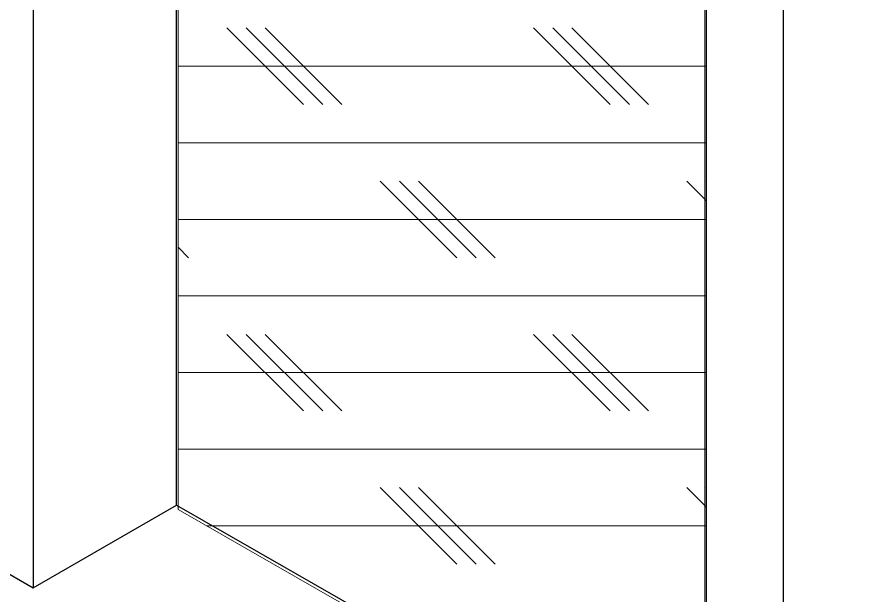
# Model space of a CAD drawing. Header units: inches. Extents: x -20.7 to 76.3, y -55.2 to 19.1.
# Drawn here: x -12.727 to -11.353, y -5.657 to -4.713 of the extents above; entities that cross this region are included whole.
import ezdxf

# ---------------------------------------------------------------- set-up
doc = ezdxf.new("R2010")
doc.units = ezdxf.units.IN
doc.header["$MEASUREMENT"] = 0
for name, color, linetype, lineweight in [('.ATI-HATCH', 7, 'Continuous', 0), ('G-ANNO-TTLB', 7, 'Continuous', 0), ('TYVEK', 7, 'Continuous', 0)]:
    doc.layers.add(name, color=color, linetype=linetype, lineweight=lineweight)

# ---------------------------------------------------------------- blocks, each defined once
blk = doc.blocks.new('Block_675')
at = {"layer": '.ATI-HATCH'}
blk.add_open_spline([(-11.6021, -4.6531), (-11.6021, -4.6531), (-12.4638, -4.1308), (-12.4638, -4.1308), (-12.4638, -4.1308), (-12.4638, -5.5174), (-12.4638, -5.5174), (-12.4638, -5.5174), (-11.6021, -6.0117), (-11.6021, -6.0117), (-11.6021, -6.0117), (-11.6021, -4.6531), (-11.6021, -4.6531)], degree=3, knots=[0, 0, 0, 0, 1, 1, 1, 2, 2, 2, 3, 3, 3, 4, 4, 4, 4], dxfattribs=at)
at = {"layer": '.ATI-HATCH', "color": 8, "lineweight": 0, "true_color": 0x808080}
for points in [[(-12.2593, -4.8562), (-12.2593, -4.8562), (-12.3844, -4.7312), (-12.3844, -4.7312)], [(-12.2281, -4.8562), (-12.2281, -4.8562), (-12.3531, -4.7312), (-12.3531, -4.7312)], [(-12.1968, -4.8562), (-12.1968, -4.8562), (-12.3219, -4.7312), (-12.3219, -4.7312)], [(-11.7592, -4.8562), (-11.7592, -4.8562), (-11.8842, -4.7312), (-11.8842, -4.7312)], [(-11.7279, -4.8562), (-11.7279, -4.8562), (-11.853, -4.7312), (-11.853, -4.7312)], [(-11.6967, -4.8562), (-11.6967, -4.8562), (-11.8217, -4.7312), (-11.8217, -4.7312)], [(-12.4638, -4.7937), (-12.4638, -4.7937), (-11.6021, -4.7937), (-11.6021, -4.7937)], [(-12.4638, -4.9188), (-12.4638, -4.9188), (-11.6021, -4.9188), (-11.6021, -4.9188)], [(-12.0093, -5.1063), (-12.0093, -5.1063), (-12.1343, -4.9813), (-12.1343, -4.9813)], [(-11.978, -5.1063), (-11.978, -5.1063), (-12.103, -4.9813), (-12.103, -4.9813)], [(-11.9468, -5.1063), (-11.9468, -5.1063), (-12.0718, -4.9813), (-12.0718, -4.9813)], [(-11.6021, -5.0134), (-11.6021, -5.0134), (-11.6342, -4.9813), (-11.6342, -4.9813)], [(-11.6021, -4.9821), (-11.6021, -4.9821), (-11.6029, -4.9813), (-11.6029, -4.9813)], [(-12.4638, -5.0438), (-12.4638, -5.0438), (-11.6021, -5.0438), (-11.6021, -5.0438)], [(-12.4469, -5.1063), (-12.4469, -5.1063), (-12.4638, -5.0894), (-12.4638, -5.0894)], [(-12.4638, -5.1688), (-12.4638, -5.1688), (-11.6021, -5.1688), (-11.6021, -5.1688)], [(-12.2593, -5.3564), (-12.2593, -5.3564), (-12.3844, -5.2314), (-12.3844, -5.2314)], [(-12.2281, -5.3564), (-12.2281, -5.3564), (-12.3531, -5.2314), (-12.3531, -5.2314)], [(-12.1968, -5.3564), (-12.1968, -5.3564), (-12.3219, -5.2314), (-12.3219, -5.2314)], [(-11.7592, -5.3564), (-11.7592, -5.3564), (-11.8842, -5.2314), (-11.8842, -5.2314)], [(-11.7279, -5.3564), (-11.7279, -5.3564), (-11.853, -5.2314), (-11.853, -5.2314)], [(-11.6967, -5.3564), (-11.6967, -5.3564), (-11.8217, -5.2314), (-11.8217, -5.2314)], [(-12.4638, -5.2939), (-12.4638, -5.2939), (-11.6021, -5.2939), (-11.6021, -5.2939)], [(-12.4638, -5.4189), (-12.4638, -5.4189), (-11.6021, -5.4189), (-11.6021, -5.4189)], [(-12.0093, -5.6065), (-12.0093, -5.6065), (-12.1343, -5.4814), (-12.1343, -5.4814)], [(-11.978, -5.6065), (-11.978, -5.6065), (-12.103, -5.4814), (-12.103, -5.4814)], [(-11.9468, -5.6065), (-11.9468, -5.6065), (-12.0718, -5.4814), (-12.0718, -5.4814)], [(-11.6021, -5.5135), (-11.6021, -5.5135), (-11.6342, -5.4814), (-11.6342, -5.4814)], [(-11.6021, -5.4823), (-11.6021, -5.4823), (-11.6029, -5.4814), (-11.6029, -5.4814)], [(-12.4176, -5.544), (-12.4176, -5.544), (-11.6021, -5.544), (-11.6021, -5.544)]]:
    blk.add_open_spline(points, degree=3, dxfattribs=at)

msp = doc.modelspace()

# ---------------------------------------------------------------- hatches: boundary and pattern name
at = {"layer": 'G-ANNO-TTLB', "true_color": 0xff00ff, "transparency": 33554687}
h = msp.add_hatch(color=6, dxfattribs=at)
edge = h.paths.add_edge_path()
edge.add_spline(control_points=[(20.0342, -15.1346), (20.0342, -15.1346), (-20.6658, -15.1346), (-20.6658, -15.1346), (-20.6658, -15.1346), (-20.6658, 19.0008), (-20.6658, 19.0008), (-20.6658, 19.0008), (20.0342, 19.0008), (20.0342, 19.0008), (20.0342, 19.0008), (20.0342, -15.1346), (20.0342, -15.1346)], knot_values=[0, 0, 0, 0, 1, 1, 1, 2, 2, 2, 3, 3, 3, 4, 4, 4, 4], degree=3, periodic=0)
edge = h.paths.add_edge_path()
edge.add_spline(control_points=[(-20.5408, 18.8757), (-20.5408, 18.8757), (-20.5408, -15.0095), (-20.5408, -15.0095), (-20.5408, -15.0095), (19.9092, -15.0095), (19.9092, -15.0095), (19.9092, -15.0095), (19.9092, 18.8757), (19.9092, 18.8757), (19.9092, 18.8757), (-20.5408, 18.8757), (-20.5408, 18.8757)], knot_values=[0, 0, 0, 0, 1, 1, 1, 2, 2, 2, 3, 3, 3, 4, 4, 4, 4], degree=3, periodic=0)
edge.add_line((-20.5408, 18.8757), (-20.5408, 18.8757))

# ---------------------------------------------------------------- linework, layer by layer
at = {"layer": 'G-ANNO-TTLB'}
for points in [[(20.0342, -15.1346), (20.0342, -15.1346), (-20.6658, -15.1346), (-20.6658, -15.1346), (-20.6658, -15.1346), (-20.6658, 19.0008), (-20.6658, 19.0008), (-20.6658, 19.0008), (20.0342, 19.0008), (20.0342, 19.0008), (20.0342, 19.0008), (20.0342, -15.1346), (20.0342, -15.1346)], [(-20.5408, 18.8757), (-20.5408, 18.8757), (-20.5408, -15.0095), (-20.5408, -15.0095), (-20.5408, -15.0095), (19.9092, -15.0095), (19.9092, -15.0095), (19.9092, -15.0095), (19.9092, 18.8757), (19.9092, 18.8757), (19.9092, 18.8757), (-20.5408, 18.8757), (-20.5408, 18.8757)]]:
    msp.add_open_spline(points, degree=3, knots=[0, 0, 0, 0, 1, 1, 1, 2, 2, 2, 3, 3, 3, 4, 4, 4, 4], dxfattribs=at)
at = {"layer": 'TYVEK', "color": 33, "lineweight": 25, "true_color": 0xcc9966}
for p, q in [((-12.7001, 0.1417), (-12.7001, -5.6449)), ((-11.605, -0.4865), (-11.605, -6.288)), ((-12.4667, -5.5099), (-12.4667, -4.1233)), ((-11.477, -4.5031), (-11.477, -6.3651)), ((-12.7001, -5.6449), (-12.4667, -5.5099)), ((-12.8251, -5.5732), (-12.7001, -5.6449))]:
    msp.add_line(p, q, dxfattribs=at)
at = {"layer": 'TYVEK', "color": 2, "lineweight": 25, "true_color": 0xffff00}
msp.add_line((-12.4667, -5.5099), (-11.605, -6.0041), dxfattribs=at)

# ---------------------------------------------------------------- block references
at = {"layer": '.ATI-HATCH'}
msp.add_blockref('Block_675', (0, 0), dxfattribs=at)

doc.saveas('drawing.dxf')
